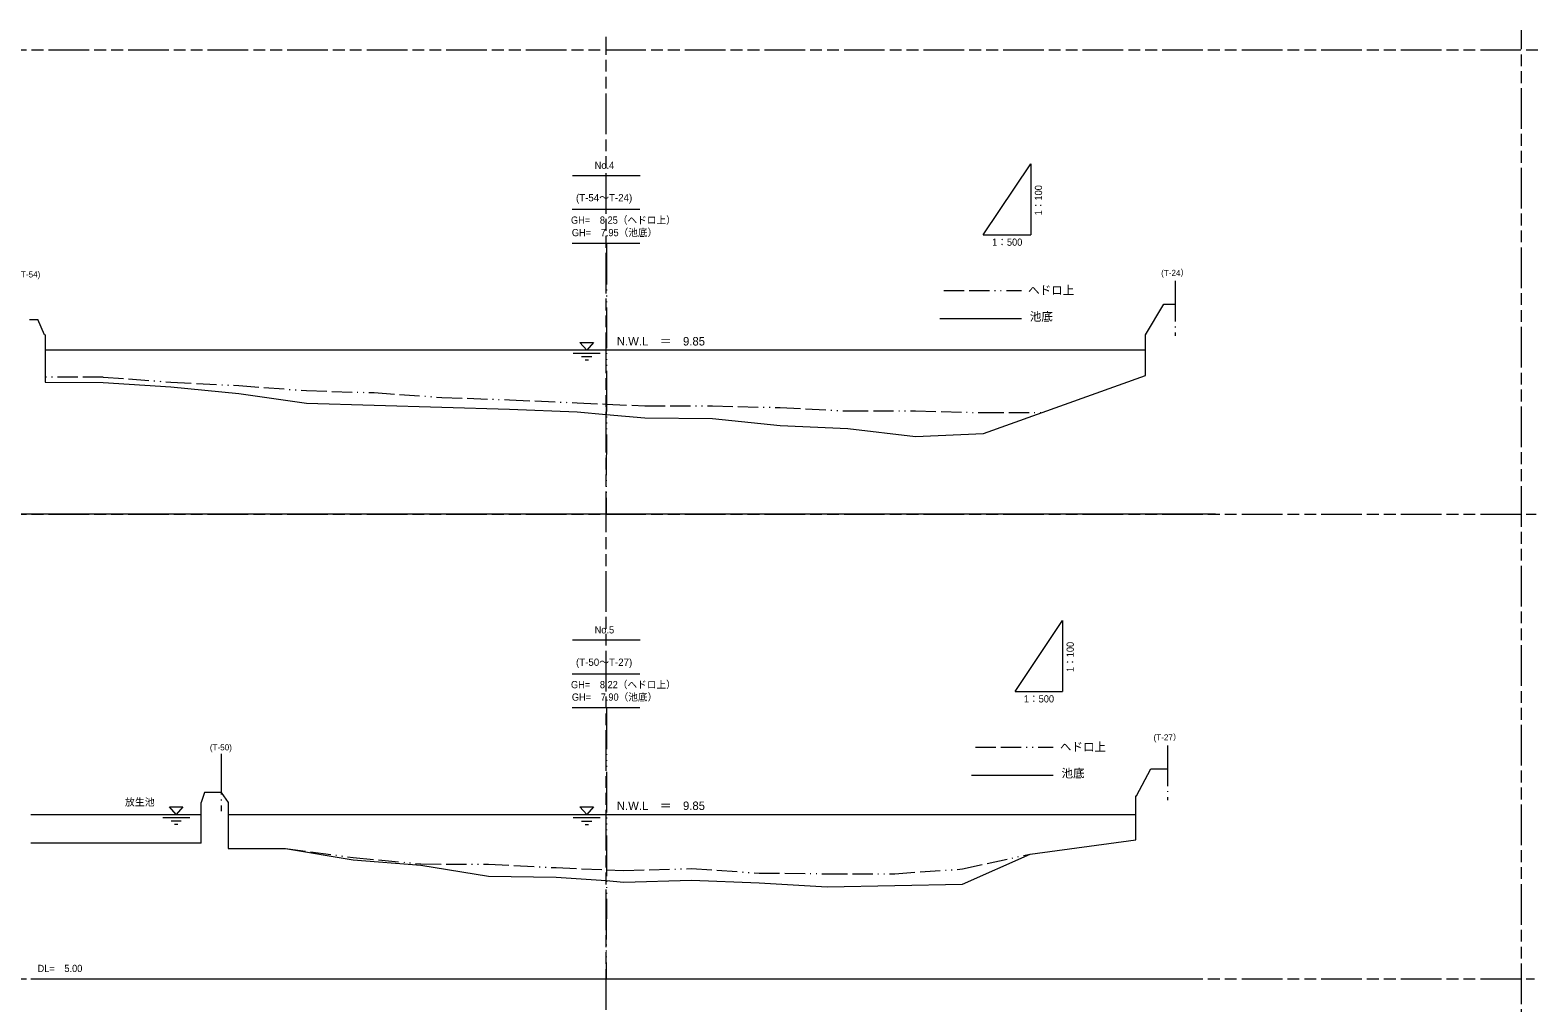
# Model space of a CAD drawing. Units: millimetres, scale not verified. Extents: x 1347 to 82945, y 936 to 58382.
# Drawn here: x 38404 to 82945, y 29659 to 58382 of the extents above; entities that cross this region are included whole.
import ezdxf
from ezdxf.enums import TextEntityAlignment as Align

# ---------------------------------------------------------------- set-up
doc = ezdxf.new("R2010")
doc.units = ezdxf.units.MM
doc.header["$LTSCALE"] = 100
for name, pattern in [('CHAIN_DOUBLE_DASH', [23.5, 12, -1.5, 3.5, -1.5, 3.5, -1.5]), ('DOUBLE_DASHED_DOUBLE_DOTTED', [18.5, 6, -1.5, 6, -1.5, 0.25, -1.5, 0.25, -1.5]), ('LONG_DASHED_DOTTED', [15.25, 12, -1.5, 0.25, -1.5]), ('LONG_DASHED_TRIPLE_DOTTED', [18.75, 12, -1.5, 0.25, -1.5, 0.25, -1.5, 0.25, -1.5])]:
    doc.linetypes.add(name, pattern=pattern)
doc.layers.add('0平面図-0通り芯', color=4, linetype='Continuous', lineweight=13)
doc.styles.add('MS-ゴシック-5.0-1.0', font='')
doc.styles.get('MS-ゴシック-5.0-1.0').set_extended_font_data('MS-ゴシック-5.0-1.0')

msp = doc.modelspace()

# ---------------------------------------------------------------- linework, layer by layer
at = {"layer": '0平面図-0通り芯', "linetype": 'CHAIN_DOUBLE_DASH'}
for p, q in [((82464.2, 1416.9), (82464.2, 58381.7)), ((55425.2, 1256.6), (55425.2, 58189.2)), ((1347.1, 57804.3), (82945.3, 57804.3)), ((1347.1, 44087.2), (82897.2, 44087.2)), ((1347.1, 30370.1), (82849.1, 30370.1))]:
    msp.add_line(p, q, dxfattribs=at)
at = {"layer": '0平面図-0通り芯', "color": 3}
for p, q in [((66561.8, 52338.5), (67961.8, 54438.5)), ((66561.8, 52338.5), (67961.8, 52338.5)), ((38832, 49387.2), (38634.6, 49837.2)), ((38852, 49387.2), (38832, 49387.2)), ((67499.2, 38852.4), (68899.2, 40952.4)), ((67499.2, 38852.4), (68899.2, 38852.4)), ((71089.4, 35771), (71509.4, 36571)), ((43555.3, 35871), (43455.4, 35571)), ((44043, 35871), (43555.3, 35871)), ((71069.4, 35771), (71089.4, 35771)), ((43455.4, 34371), (43455.4, 35571)), ((43455.4, 34371), (38421.1, 34371))]:
    msp.add_line(p, q, dxfattribs=at)
at = {"layer": '0平面図-0通り芯', "color": 6}
for p, q in [((67961.8, 54438.5), (67961.8, 52338.5)), ((56427.7, 54083.9), (54427.7, 54082.5)), ((56417.5, 53083.6), (54418.7, 53084.2)), ((56417.5, 53083.3), (54418.7, 53083.9)), ((56417.5, 52083.6), (54418.7, 52084.2)), ((56417.5, 52083.3), (54418.7, 52083.9)), ((65276.2, 49868.6), (67687.9, 49868.6)), ((73425.2, 44087.2), (35425.2, 44087.2)), ((68899.2, 40952.4), (68899.2, 38852.4)), ((56427.7, 40366.8), (54427.7, 40365.4)), ((56417.5, 39366.5), (54418.7, 39367.1)), ((56417.5, 39366.2), (54418.7, 39366.8)), ((56417.5, 38366.5), (54418.7, 38367.1)), ((56417.5, 38366.2), (54418.7, 38366.8)), ((66213.5, 36382.5), (68625.2, 36382.5)), ((38425.2, 30371), (72425.2, 30371))]:
    msp.add_line(p, q, dxfattribs=at)
at = {"layer": '0平面図-0通り芯', "color": 6, "linetype": 'LONG_DASHED_TRIPLE_DOTTED'}
for p, q in [((55427.2, 52070.3), (55425.2, 44087.2)), ((55427.2, 38353.1), (55425.2, 30370.1))]:
    msp.add_line(p, q, dxfattribs=at)
at = {"layer": '0平面図-0通り芯', "color": 6, "linetype": 'LONG_DASHED_DOTTED'}
for p, q in [((72229.2, 50977.1), (72229.2, 49357.5)), ((44043, 37013.2), (44043, 35318.3)), ((72004.6, 37260.9), (72004.6, 35641.3))]:
    msp.add_line(p, q, dxfattribs=at)
at = {"layer": '0平面図-0通り芯', "color": 6, "linetype": 'DOUBLE_DASHED_DOUBLE_DOTTED'}
for p, q in [((65394.8, 50698.9), (67687.9, 50698.9)), ((66332.1, 37212.8), (68625.2, 37212.8))]:
    msp.add_line(p, q, dxfattribs=at)
at = {"layer": '0平面図-0通り芯'}
for p, q in [((71358, 49387.2), (71895.8, 50287.2)), ((71895.8, 50287.2), (72229.2, 50287.2)), ((72087.8, 50287.2), (72229.2, 50287.2)), ((38382.2, 49837.2), (38634.6, 49837.2)), ((38852, 49387.2), (38852, 47987.2)), ((54846.3, 48934.3), (54646.3, 49159)), ((54646.3, 49159), (55046.3, 49159)), ((55046.3, 49159), (54846.3, 48934.3)), ((71358, 48187.2), (71358, 49387.2)), ((55246.3, 48834.3), (54446.3, 48834.3)), ((54996.3, 48734.3), (54696.3, 48734.3)), ((54896.3, 48634.3), (54796.3, 48634.3)), ((66564.2, 46467.2), (71358, 48187.2)), ((38852, 47987.2), (40564.2, 47977.2)), ((40564.2, 47977.2), (42564.2, 47847.2)), ((42564.2, 47847.2), (44564.2, 47657.2)), ((44564.2, 47657.2), (46564.2, 47367.2)), ((46564.2, 47367.2), (48564.2, 47307.2)), ((48564.2, 47307.2), (52564.2, 47187.2)), ((52564.2, 47187.2), (54564.2, 47107.2)), ((54564.2, 47107.2), (55425.2, 47037.2)), ((55425.2, 47037.2), (56564.2, 46937.2)), ((55428.2, 47143.4), (55425.9, 47143.4)), ((56564.2, 46937.2), (58564.2, 46917.2)), ((58564.2, 46917.2), (60564.2, 46707.2)), ((60564.2, 46707.2), (62564.2, 46617.2)), ((62564.2, 46617.2), (64564.2, 46387.2)), ((64564.2, 46387.2), (66564.2, 46467.2)), ((71509.4, 36571), (72004.6, 36571)), ((71863.2, 36571), (72004.6, 36571)), ((44043, 35871), (44255.4, 35571)), ((71069.4, 34471), (71069.4, 35771)), ((42518.9, 35449.8), (42918.9, 35449.8)), ((42718.9, 35225.1), (42518.9, 35449.8)), ((42918.9, 35449.8), (42718.9, 35225.1)), ((44255.4, 35571), (44255.4, 34221)), ((54646.3, 35441.8), (55046.3, 35441.8)), ((54846.3, 35217.1), (54646.3, 35441.8)), ((55046.3, 35441.8), (54846.3, 35217.1)), ((43118.9, 35125.1), (42318.9, 35125.1)), ((42868.9, 35025.1), (42568.9, 35025.1)), ((42768.9, 34925.1), (42668.9, 34925.1)), ((55246.3, 35117.1), (54446.3, 35117.1)), ((54996.3, 35017.2), (54696.3, 35017.2)), ((54896.3, 34917.1), (54796.3, 34917.1)), ((67945.6, 34051), (71069.4, 34471)), ((44255.4, 34221), (45945.6, 34221)), ((45945.6, 34221), (47945.6, 33881)), ((47945.6, 33881), (49945.6, 33721)), ((65945.6, 33161), (67945.6, 34051)), ((49945.6, 33721), (51945.6, 33401)), ((55428.2, 33426.3), (55425.9, 33426.3)), ((51945.6, 33401), (53945.6, 33371)), ((53945.6, 33371), (55425.2, 33271)), ((55425.2, 33271), (55945.6, 33221)), ((55945.6, 33221), (57945.6, 33281)), ((57945.6, 33281), (59945.6, 33201)), ((59945.6, 33201), (61945.6, 33081)), ((61945.6, 33081), (63945.6, 33121)), ((63945.6, 33121), (65945.6, 33161))]:
    msp.add_line(p, q, dxfattribs=at)
at = {"layer": '0平面図-0通り芯', "color": 5}
for p, q in [((38850.7, 48937.2), (71358.4, 48937.2)), ((38426.4, 35221), (43455.4, 35221)), ((44255.4, 35221), (71066.1, 35221))]:
    msp.add_line(p, q, dxfattribs=at)
at = {"layer": '0平面図-0通り芯', "color": 3, "linetype": 'DOUBLE_DASHED_DOUBLE_DOTTED'}
for p, q in [((40564.2, 48137.2), (38853.1, 48137.2)), ((40564.2, 48137.2), (42564.2, 47987.2)), ((42564.2, 47987.2), (44564.2, 47887.2)), ((44564.2, 47887.2), (46564.2, 47737.2)), ((46564.2, 47737.2), (48564.2, 47677.2)), ((48564.2, 47677.2), (50564.2, 47537.2)), ((50564.2, 47537.2), (52564.2, 47467.2)), ((52564.2, 47467.2), (54564.2, 47377.2)), ((54564.2, 47377.2), (55425.2, 47337.2)), ((55425.2, 47337.2), (56564.2, 47287.2)), ((55425.2, 47337.2), (55425.2, 47037.2)), ((56564.2, 47287.2), (58564.2, 47287.2)), ((58564.2, 47287.2), (60564.2, 47237.2)), ((60564.2, 47237.2), (62564.2, 47137.2)), ((62564.2, 47137.2), (64564.2, 47137.2)), ((64564.2, 47137.2), (66564.2, 47087.2)), ((66564.2, 47087.2), (68287.9, 47087.2)), ((45945.6, 34221), (47945.6, 33951)), ((47945.6, 33951), (49945.6, 33761)), ((65945.6, 33611), (67945.6, 34051)), ((49945.6, 33761), (51945.6, 33751)), ((51945.6, 33751), (53945.6, 33651)), ((53945.6, 33651), (55425.2, 33591)), ((55425.2, 33591), (55945.6, 33571)), ((55945.6, 33571), (57945.6, 33621)), ((57945.6, 33621), (59945.6, 33491)), ((59945.6, 33491), (61945.6, 33471)), ((61945.6, 33471), (63945.6, 33471)), ((63945.6, 33471), (65945.6, 33611))]:
    msp.add_line(p, q, dxfattribs=at)

# ---------------------------------------------------------------- texts
at = {"layer": '0平面図-0通り芯', "color": 3, "style": 'MS-ゴシック-5.0-1.0', "width": 0.95}
for s, p in [('No.4', (55080.9, 54219.7)), ('GH=\u30008.25（ヘドロ上）', (54381.9, 52601)), ('GH=\u30007.95（池底）', (54406.4, 52233.1)), ('1：500', (66824, 51950.3)), ('No.5', (55080.9, 40502.5)), ('GH=\u30008.22（ヘドロ上）', (54381.9, 38883.8)), ('GH=\u30007.90（池底）', (54406.4, 38516)), ('1：500', (67761.3, 38464.2)), ('DL=\u30005.00', (38622.8, 30503.8))]:
    msp.add_text(s, height=214.4, dxfattribs=at).set_placement(p, align=Align.BOTTOM_LEFT)
at = {"layer": '0平面図-0通り芯', "color": 3, "style": 'MS-ゴシック-5.0-1.0'}
for s, height, p in [('(T-54～T-24)', 214.4, (54529.1, 53263.2)), ('ヘドロ上', 250.2, (67885.6, 50501.2)), ('池底', 250.2, (67935.5, 49723.7)), ('N.W.L\u3000＝\u30009.85', 250.2, (55736.5, 48995.2)), ('(T-50～T-27)', 214.4, (54529.1, 39546)), ('ヘドロ上', 250.2, (68822.9, 37015.1)), ('池底', 250.2, (68872.8, 36237.6)), ('放生池', 214.4, (41204.7, 35414.7)), ('N.W.L\u3000＝\u30009.85', 250.2, (55736.5, 35278))]:
    msp.add_text(s, height=height, dxfattribs=at).set_placement(p, align=Align.BOTTOM_LEFT)
at = {"layer": '0平面図-0通り芯', "color": 3, "style": 'MS-ゴシック-5.0-1.0', "width": 0.95}
for p in [(68363.4, 52914.1), (69300.7, 39428)]:
    msp.add_text('1：100', height=214.4, rotation=90, dxfattribs=at).set_placement(p, align=Align.BOTTOM_LEFT)
at = {"layer": '0平面図-0通り芯', "color": 7, "style": 'MS-ゴシック-5.0-1.0'}
for s, p in [('(T-54)', (38052.5, 51025.7)), ('(T-24）', (71817.3, 51071.2)), ('(T-27）', (71592.7, 37355)), ('(T-50)', (43713.3, 37059.5))]:
    msp.add_text(s, height=178.7, dxfattribs=at).set_placement(p, align=Align.BOTTOM_LEFT)

doc.saveas('drawing.dxf')
